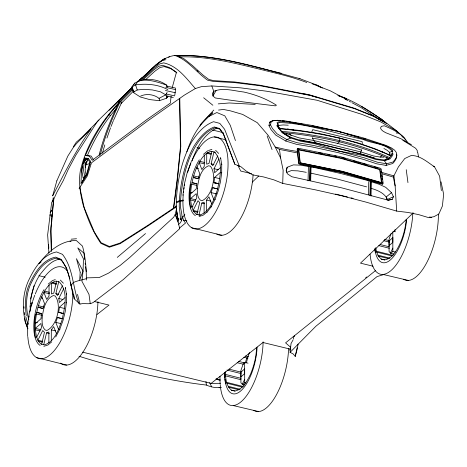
<?xml version="1.0" encoding="UTF-8"?>
<svg xmlns="http://www.w3.org/2000/svg" width="467" height="467" viewBox="0 0 467 467"><rect width="100%" height="100%" fill="white"/><g stroke="black" fill="none" stroke-linecap="round" stroke-linejoin="round"><path stroke-width="0.7" d="M48.591 244.539L48.819 248.286M441.041 181.85L443.65 194.284L442.401 206.04L438.484 214.814L437.824 214.569L434.03 216.659L428.799 217.686L418.724 214.645L408.012 212.45L396.664 211.096L366.373 202.211L341.482 195.714L315.78 189.917L282.716 183.403L273.755 179.818L263.674 176.958L252.46 174.827L246.062 170.975L240.884 166.696L234.831 164.273L223.722 134.414L220.115 129.254L215.089 127.736C202.369 132.809 195.224 145.535 189.859 157.408C184.272 171.126 181.739 185.749 180.542 200.46L180.49 206.683C181.097 212.298 184.512 220.342 178.627 224.364L179.777 228.637L123.352 279.505L93.242 302.476C89.244 305.027 84.334 302.669 79.95 304.099L74.165 298.781C70.196 285.588 69.992 270.411 60.932 259.273L55.602 257.119C42.45 259.798 34.751 272.681 29.485 283.954C24.704 293.866 25.183 305.027 26.222 315.704M35.352 329.825C34.867 318.908 37.109 308.022 41.16 297.911C44.429 291.285 48.113 283.025 55.976 281.081L59.338 281.905C68.737 292.132 64.633 308.097 61.953 320.28C58.544 329.539 54.837 341.698 44.359 344.909L40.997 344.08L38.259 341.138L36.333 336.275L35.352 329.825L40.203 330.969M48.854 342.912L48.889 332.019L46.554 332.86L43.723 344.751M49.053 285.214L49.017 296.101L46.671 299.394L43.91 292.418L49.572 293.755M50.097 215.888L50.103 214.522M51.282 340.776L51.317 329.883L53.664 326.596L56.425 333.572M51.773 221.691L51.784 219.525M51.79 216.635L51.802 214.47M190.6 200.028C190.122 189.117 192.357 178.225 196.409 168.114C199.678 161.489 203.361 153.229 211.224 151.285L214.587 152.114C223.985 162.335 219.887 178.301 217.202 190.483C213.793 199.742 210.086 211.901 199.607 215.112L196.245 214.289L193.507 211.341L191.581 206.478L190.6 200.028L195.451 201.178M204.102 213.115L204.143 202.223L201.802 203.063L198.977 214.954L200.39 215.293M204.307 155.418L204.266 166.31L201.919 169.597L199.158 162.621L204.114 163.794M206.531 210.979L206.566 200.086L208.912 196.8L211.674 203.775M224.528 372.228L224.51 376.951L225.608 383.827M256.5 347.349C256.441 356.654 253.96 365.813 250.446 374.382C247.025 381.078 242.986 389.297 234.948 391.048L231.428 390.184C226.081 385.777 225.438 378.206 225.532 371.726M240.879 376.933L240.896 372.205L244.661 368.889L244.673 373.594L240.908 376.91M392.846 237.633L392.829 242.361L389.064 245.677L389.052 240.972L392.817 237.656M383.892 148.459L386.933 150.164L389.595 152.341L389.583 154.536L388.293 154.904M41.073 261.946L38.959 263.715C47.873 251.865 60.605 240.482 76.284 240.47L82.496 246.127C85.484 257.2 86.413 268.618 86.348 280.048M308.039 180.817L308.407 167.145M310.678 180.735L311.051 167.063M368.416 194.768L368.767 181.815M371.02 196.122L371.411 181.733M309.522 180.688L309.942 166.398L310.38 166.503L309.96 180.793M369.882 195.358L370.278 181.786M370.319 195.463L370.74 181.173L370.302 181.068M282.716 183.403L283.142 170.198L280.644 158.068L279.482 149.411L275.203 147.058L268.116 135.261L257.276 122.681L242.636 114.421L230.5 110.872L223.436 109.459L218.515 110.066M178.166 218.252L178.114 219.7L176.462 211.242L178.196 220.926L175.23 214.295L176.637 208.381M176.298 206.881L148.506 225.549L120.06 243.692L109.325 247.206L100.884 243.348C92.746 231.743 87.475 218.299 83.144 204.908C80.301 193.682 78.462 182.772 80.283 171.15C87.562 138.722 108.683 111.216 132.435 88.753M183.309 200.757L179.421 201.464L176.357 202.83L176.117 207.406L178.627 224.364M82.496 166.129L81.433 170.198L81.013 183.817L86.926 174.892L90.633 161.354L88.263 158.5L84.62 157.992L83.202 163.415M30.215 309.837C29.888 297.234 33.198 285.092 40.08 274.462C45.311 268.111 50.81 260.574 59.507 259.203M396.857 155.575L395.858 158.441L393.045 161.991L386.606 163.783L377.534 162.242L364.406 157.864L339.135 151.127L314.63 143.673L300.497 141.157L290.9 138.034L283.154 132.908L279.184 128.489L277.48 125.909L277.643 123.422L279.324 122.535C307.823 123.492 335.207 133.445 362.917 139.347C372.158 143.789 385.088 143.188 392.239 151.273L392.309 153.818L388.953 158.622L384.259 160.73L375.97 159.504L363.507 155.558L339.135 151.127L312.785 145.319L297.491 142.791L286.756 139.51L276.995 133.784L272.384 128.425L270.533 124.87L271.088 121.94L273.376 120.661L277.573 120.293L285.267 120.93L311.436 125.319L337.997 131.204L363.513 137.975L386.092 145.435L391.539 147.992L394.539 150.111L396.238 152.359C397.972 156.474 395.625 160.636 392.741 163.52L386.063 165.4L376.776 163.841L363.589 159.445L338.388 152.709L312.067 146.924L296.708 144.385L285.751 141.022L275.717 135.074L270.959 129.505L268.969 125.641L269.599 122.237L272.279 120.778L273.376 120.661M176.438 202.234L176.281 202.106C177.133 181.377 181.453 160.584 191.47 142.26C196.951 133.679 203.67 125.296 213.547 121.706L219.799 123.376L224.58 129.236L239.437 166.433M82.49 163.981L84.06 162.639L86.955 158.115L85.385 159.457L82.49 163.981L81.947 171.319L83.149 177.863L84.352 178.347L81.772 182.544L86.483 174.419L89.833 162.58L89.897 161.845L87.726 159.194L85.017 159.13L84.62 157.992M84.06 162.639L83.517 169.976L84.72 176.52L83.149 177.863M53.6 198.358L50.71 231.404L51.306 251.31M279.342 128.705L278.577 127.555L278.77 125.401L277.643 123.422M174.781 95.25L175.551 89.606L175.388 88.018L166.252 85.963M131.939 87.627L97.463 121.303L75.899 155.073L68.188 169.527L63.243 180.647L56.875 192.299L53.845 198.983L50.967 227.727L51.516 251.042M298.074 344.045L297.397 348.359L295.237 356.426L293.188 353.963L290.095 352.334L291.046 343.502L293.159 339.743M171.144 96.103L170.332 103.131L147.123 119.371L92.209 160.292L89.325 156.089L85.397 155.534C93.616 136.539 104.439 118.373 118.927 103.47M35.515 314.069L34.418 322.831L34.389 330.922L35.434 337.787M63.553 313.55L58.731 312.365L59.373 307.245L64.96 302.324M190.764 184.272L189.666 193.034L189.637 201.125L190.682 207.99M218.801 183.753L213.979 182.568L214.622 177.448L220.214 172.527M182.912 195.27L184.412 183.864L187.279 172.381L191.307 161.594M406.191 219.694C405.216 230.319 402.122 240.779 396.687 249.997C393.71 254.276 390.214 258.969 384.732 259.926L381.218 259.062L378.352 256.085L376.332 251.199L375.76 247.615M175.983 207.278L176.17 205.859M52.608 201.715L53.267 197.488M298.611 149.925L298.839 149.469L340.904 157.904L379.98 169.188L381.895 182.69L381.492 182.842L379.706 169.614L340.682 158.342L298.67 149.919M290.042 348.668L289.826 350.501M286.382 171.296L287.152 167.285L293.387 164.88L300.602 165.172L314.834 167.635L341.114 173.59L366.601 180.215L379.017 184.232L385.695 187.314L391.504 192.643L393.424 196.776L392.35 199.269L388.328 200.203L341.64 187.845L291.723 176.719L287.322 173.742L286.154 170.7L287.152 167.285M295.237 356.426L297.088 347.74M172.206 87.673L176.45 72.216L169.498 67.546L162.534 65.281L158.698 66.314L153.468 70.178L142.809 80.015M41.633 344.237L44.458 332.346L42.754 330.513L37.897 340.221L42.853 341.389M56.612 281.233L53.781 293.13L51.446 293.971L51.481 283.078L56.437 284.245M62.438 285.769L57.581 295.477L55.877 293.644L58.702 281.753M196.881 214.441L199.707 202.55L198.002 200.717L193.145 210.424L198.101 211.592M211.86 151.442L209.029 163.333L206.694 164.174L206.729 153.281L210.979 154.285M217.686 155.972L212.829 165.68L211.125 163.847L213.95 151.956L215.369 152.289M32.03 302.178L29.164 313.661L27.664 325.067L27.67 336.228M245.373 363.081L246.658 357.932L247.919 358.242M30.577 298.979L34.044 285.658M382.666 184.121L383.133 183.099L381.358 169.579L380.949 168.675L380.033 168.143L340.776 156.801L298.512 148.331L297.38 148.722L297.146 149.469L298.588 162.907L299.003 163.783L299.977 164.25L342.404 172.761L381.819 184.144L382.666 184.121L382.677 181.967M85.268 167.25L87.726 159.194M99.232 154.583C103.849 136.533 110.697 119.19 118.916 102.495L120.299 101.45C112.08 118.145 105.227 135.488 100.615 153.538L99.232 154.583L99.996 155.394M102.407 153.194L104.812 144.928M299.791 139.878L316.025 142.908L360.238 153.649L361.709 149.732M106.955 138.039L110.516 127.806M297.59 148.413L297.351 149.16L298.798 162.598L299.207 163.479L300.188 163.946L342.644 172.463L382.94 183.829M298.682 149.481L300.281 162.89L342.509 171.366L381.895 182.69M191.873 160.975C196.589 148.144 203.723 134.274 216.647 128.197M386.063 165.4L386.606 163.783L384.259 160.73L390.003 158.932L392.484 155.587L393.103 153.929M391.048 233.576L389.046 239.291L389.081 251.585L390.786 253.336L394.171 254.136M58.538 329.358L55.777 322.382L57.505 317.531L62.455 318.698M213.787 199.561L211.026 192.585L212.754 187.734L217.71 188.901M214.937 199.654L218.182 190.974L220.482 181.727L221.691 172.545L221.691 172.965L221.726 164.057L221.72 164.723L220.599 157.712L220.751 158.57M311.495 132.651L312.68 129.645L362.188 141.676L362.281 144.332M111.053 126.464L113.195 121.081M186.853 151.775C191.978 136.276 199.905 123.002 212.689 112.734L200.145 124.934M300.118 162.814L342.258 171.529M113.493 120.416L121.893 101.94M167.414 86.926L166.491 85.052C156.305 81.573 137.45 74.755 131.484 87.878L133.644 92.694L140.287 96.973L149.627 99.57L159.305 100.709L159.714 99.81L159.008 98.368C154.215 94.369 146.299 93.394 140.701 96.068M159.305 100.709L166.556 98.222L167.7 96.196M85.397 155.534L87.323 155.604C94.702 138.588 104.135 122.231 116.569 108.391M134.805 82.916L133.562 84.976M133.644 92.694L134.058 91.789L137.245 89.973L143.959 89.302L152.4 89.944L160.315 91.742L165.738 94.819L166.964 97.317M36.7 337.192L41.557 327.484L40.944 323.473L35.358 328.389L41.02 329.731M64.977 297.596L59.391 302.517L58.778 298.501L63.635 288.799M191.949 207.395L196.805 197.687L196.193 193.677L190.606 198.598L195.562 199.765M220.226 167.799L214.639 172.72L214.026 168.71L218.889 159.002M242.262 384.201L244.69 379.356M390.424 252.962L392.846 248.123M55.725 336.97L59.881 329.077L59.688 329.445L62.934 320.765L65.234 311.524L66.442 302.342L66.442 302.762L66.472 293.854L66.472 294.519L65.351 287.509L65.503 288.367M210.973 207.173L215.129 199.286M85.578 176.088L86.483 174.419M199.899 126.137L201.283 123.627L213.787 110.066M167.104 92.384L165.738 94.819L159.008 98.368M216.081 90.621L212.94 95.974L215.293 97.971C235.269 101.041 255.291 103.429 275.326 105.857L276.446 105.227C266.645 98.893 255.052 94.497 243.663 91.993C233.798 90.902 223.378 87.317 213.769 91.316L212.31 93.558L212.94 95.974L213.769 91.316L211.802 85.946L201.347 86.675L195.358 88.543L184.383 95.11L147.665 120.924L91.444 162.872L87.282 176.053L79.501 187.921M396.664 211.096L395.146 185.901L393.284 177.075L398.386 166.923L404.761 158.529L411.392 155.441C420.37 155.593 427.416 162.16 434.508 166.824L439.64 176.211L441.356 190.641M53.845 198.983L51.633 202.585L47.64 234.872L48.924 253.067M87.125 160.759L85.636 163.146L85.181 170.151L86.15 175.318M137.987 81.1L135.576 84.877L131.904 86.979L134.058 91.789M73.313 146.784L76.314 142.161L81.602 137.654L99.01 120.037M79.086 188.627L79.857 187.436M166.556 98.222L168.021 95.974M285.751 141.022L286.756 139.51L290.9 138.034L282.161 132.716L276.686 125.629M299.003 163.783L299.207 163.479M70.902 285.751L73.097 282.646C77.341 280.591 81.766 280.124 86.179 278.7L86.973 277.859L99.208 277.544L108.461 273.172L120.007 265.554L129.715 257.521L173.695 217.202L175.23 214.295L177.874 222.216M131.484 87.878L132.727 86.138M207.004 212.275L211.282 206.589M181.78 218.439L184.839 214.446M74.165 298.781L74.545 298.285M52.421 209.654L50.132 212.38L52.532 209.625M52.771 201.855L53.705 200.798M290.095 352.334L315.844 326.293L377.05 276.587L384.37 274.368M119.902 102.454L132.394 89.909M120.965 103.656L133.568 91.001M109.12 110.323L132.033 87.598M379.764 169.649L380.138 169.282M138.069 81.649C149.568 72.157 159.107 57.645 174.816 55.445C217.651 54.254 259.039 67.873 299.995 78.684M118.151 101.076L132.068 87.557M252.338 182.06L258.665 176.041M413.167 212.964L360.477 263.154L373.075 266.219M140.812 80.709L154.501 67.96L159.696 63.932L163.672 62.864C177.641 65.946 186.386 78.45 195.358 88.543M156.019 65.006L164.968 58.328L156.019 65.006L139.598 80.155L147.578 72.922M145.593 79.67L154.735 71.311L159.994 67.505L164.238 66.588L171.301 68.882L176.865 72.899M148.64 71.959L158.751 62.794M248.03 363.157L244.644 362.357L243.336 363.542L240.89 370.524L240.919 382.817L242.63 384.574L244.626 385.041M242.63 384.574L244.696 382.701L244.644 362.357M390.786 253.336L392.852 251.468L392.8 231.784M35.375 323.66L40.962 318.745L41.604 313.62L36.782 312.435L41.738 313.608M190.624 193.869L196.21 188.948L196.852 183.829L192.036 182.644L196.986 183.811M312.557 138.226L318.967 139.242L337.513 143.392L339.316 141.857L339.725 140.73L339.731 138.401L339.328 137.975L320.782 133.825L299.633 130.451L278.624 128.262M386.18 158.447L387.242 157.542M117.264 257.399L145.506 233.576M203.449 154.32L207.751 150.748M48.2 284.117L52.502 280.544L55.264 279.628M179.386 228.153L185.527 223.039L183.403 220.115L182.504 216.63M207.004 212.036L203.238 215.159L199.094 216.536M51.749 341.832L47.99 344.955L43.845 346.333M391.504 192.643L386.203 196.951L386.857 199.771M365.62 277.871L366.758 276.954M375.702 270.446L285.576 342.854L290.492 347.133M97.031 314.513L108.992 305.074L94.293 301.501M82.571 352.147L211.125 383.389L262.974 342.498L290.964 349.304M285.67 133.323L299.125 137.888L313.538 140.468L337.238 146.136L360.763 151.95L373.518 155.966L380.22 157.075L381.942 155.75M168.64 57.301L169.737 56.519M176.333 206.233L173.759 207.961L177.553 178.54L180.782 146.533L179.777 98.344M276.913 122.839L278.35 121.928L281.834 121.537L288.962 122.156L337.997 131.204L384.534 145.383L389.641 147.741L392.052 149.563L392.916 151.034M69.968 241.672L71.159 240.925M180.566 218.778L180.069 219.035L181.774 220.43L180.566 218.778L179.24 206.361L179.357 200.775C180.682 181.71 184.751 162.609 194.202 145.827C199.251 138.028 205.311 130.322 214.289 126.954L219.49 128.495L223.267 133.755L234.831 164.273M268.969 125.641L270.533 124.87M208.731 116.522L216.863 112.518L224.814 115.857L230.289 125.325L235.438 140.59M393.424 196.776L387.522 199.38C384.44 192.865 377.19 190.11 370.699 188.189M176.281 202.106L179.357 200.775L183.245 200.074M389.595 152.341L392.239 151.273M286.773 172.381L291.268 170.618L297.841 170.869L306.27 172.323M208.44 150.52L211.895 149.37M392.309 153.818L387.709 154.53M388.953 158.622L383.921 159.959L375.853 158.751L363.46 154.822L339.13 148.792L314.589 142.943L300.526 140.444L291.163 137.415L283.154 132.908M161.617 60.757L165.896 59.659M387.692 200.325L392.35 199.269M78.964 356.257C120.539 369.128 163.065 379.998 206.361 385.059C210.874 387.079 216.157 388.229 221.049 387.312M269.599 122.237L271.088 121.94M88.263 158.5L85.017 159.13L85.251 160.531M278.77 125.401L283.177 124.946L288.238 125.209M218.235 103.872L229.315 102.974L255.215 104.404M219.058 387.733L221.154 387.487M143.83 79.653C151.682 78.614 160.029 80.4 166.491 85.052L167.239 86.885M297.38 148.722L298.302 148.64M71.159 239.186L76.524 238.736M272.279 120.778L276.727 120.428L280.258 120.72M211.125 383.389L220.371 383.308M89.833 162.58L90.557 162.58M179.223 56.869C206.467 56.022 233.138 62.771 259.418 69.122C275.302 73.161 291.466 76.535 306.772 82.513M380.22 157.075L383.973 157.216M84.72 176.52L85.835 176.579M211.802 85.946L240.528 87.837L266.68 91.223L317.14 100.271L361.802 114.345L380.803 121.928L396.576 130.859L404.083 137.572L407.691 142.423M282.377 120.9L284.496 121.076M278.746 128.699C317.245 132.021 355.907 139.697 391.148 155.972M281.56 131.315C318.646 134.659 355.842 142.219 389.852 157.741M282.231 132.517C318.319 135.897 354.494 143.241 387.709 158.079M87.323 155.604L91.071 156.007L93.733 160.041M300.941 93.435L307.42 94.451L313.684 96.354M286.615 121.432L288.028 121.671M289.447 121.905L290.859 122.144M292.272 122.383L293.685 122.617M295.097 122.856L296.516 123.095M297.928 123.329L299.341 123.568M300.754 123.802L302.167 124.041M297.812 153.013L279.482 149.411M297.444 151.501L286.09 149.551L275.203 147.058L280.644 158.068M310.479 173.047L337.91 179.217L366.618 186.87M287.479 128.968L293.772 130.1M318.716 152.732L322.236 153.433M327.863 154.565L329.27 154.846M334.903 155.972L336.31 156.258M312.044 125.769L314.834 126.388M316.229 126.697L319.019 127.31M320.415 127.619L323.205 128.238M324.6 128.542L327.39 129.161M328.786 129.47L331.576 130.083M332.971 130.392L335.761 131.011M165.715 87.387L175.551 89.606M165.429 90.493L175.265 92.711M166.229 93.99L174.664 95.887M166.287 95.904L173.315 97.486M207.465 152.633L211.627 153.614M211.125 163.847L213.944 164.512M199.794 161.343L204.651 162.493M214.026 168.71L218.276 169.708M196.409 168.114L198.487 168.605M214.622 177.448L219.578 178.622M193.636 175.913L199.175 177.221M198.218 178.651L193.262 177.478L198.084 178.663L199.812 173.812L197.045 166.836M213.979 182.568L218.935 183.741M214.341 182.982L215.754 183.315M393.477 231.282L395.508 231.766M191.663 184.208L196.514 185.352M211.026 192.585L216.688 193.928M190.629 192.433L192.013 192.76M206.566 200.086L210.815 201.09M201.802 203.063L204.634 203.735M392.852 251.468L395.567 252.11M191.581 206.478L192.97 206.805M193.507 211.341L197.669 212.322M196.245 214.289L197.634 214.616M382.958 274.421L408.421 280.433M52.216 282.43L56.379 283.411M55.877 293.644L58.69 294.309M44.546 291.139L49.397 292.289M58.778 298.501L63.027 299.505M41.16 297.911L42.544 298.238M59.373 307.245L64.329 308.418M38.382 305.71L43.927 307.017M42.97 308.442L38.014 307.274L42.83 308.459L44.558 303.603L41.796 296.633M58.731 312.365L63.687 313.538M61.206 313.275L62.613 313.608M36.414 314.005L41.96 315.313M55.777 322.382L60.733 323.555M35.375 322.23L37.459 322.72M51.317 329.883L55.567 330.887M46.554 332.86L49.385 333.526M244.696 382.701L246.051 383.022M38.259 341.138L42.421 342.118M233.173 405.543L258.63 411.555M212.87 130.1L223.314 132.64M197.016 147.642L199.806 148.319M251.66 173.706L240.715 171.045L237.866 165.359M335.469 194.079L347.477 196.998M351.009 197.856L353.128 198.37M429.593 216.957L431.642 217.453M183.403 220.115L186.899 220.967M58.282 258.975L61.095 259.658M38.895 275.658L45.217 277.194M30.875 303.527L32.276 303.865M216.11 378.795L220.255 379.799M281.216 73.255C246.967 65.211 212.625 54.382 177.051 55.596L183.77 58.603L192.305 65.421L202.958 75.035L208.842 79.46L213.711 80.639L234.113 81.918L259.728 85.187L310.111 95.029L353.828 108.058L372.503 115.553L385.012 122.278L379.572 117.964L361.814 106.616M212.754 187.734L217.575 188.919M244.072 362.877L244.644 363.017M57.505 317.531L62.321 318.716M231.428 390.184L234.948 391.048M214.271 136.93L226.139 139.896M384.469 239.431L389.39 240.663M383.798 240.698L389.449 242.11M380.255 244.545L389.431 246.839M378.819 245.619L389.361 248.257M376.332 251.199L393.202 255.42M376.717 252.122L392.251 256.009M377.972 255.163L389.974 258.163M378.352 256.085L388.894 258.724M381.218 259.062L384.732 259.938M191.633 227.733L221.86 235.269M245.554 356L248.368 356.7M243.832 357.226L247.317 358.096M238.31 361.318L244.667 362.906M237.172 362.69L243.494 364.272M229.058 369.146L241.007 372.135M226.95 370.057L241.071 373.588M225.52 374.429L241.06 378.317M225.52 375.865L240.984 379.729M226.548 382.327L243.418 386.542M226.927 383.249L242.461 387.131M228.182 386.285L240.184 389.291M228.561 387.207L239.11 389.846M36.385 357.529L66.612 365.06M393.284 177.075L382.029 173.771M339.328 137.975L357.226 142.68L375.153 148.81L391.031 155.616M337.513 143.392L355.41 148.103L361.458 150.176M337.156 131.32L339.223 131.869M340.595 132.231L342.655 132.78M346.094 133.696L351.593 135.161M352.97 135.529L355.031 136.078M356.409 136.44L358.469 136.989M341.937 157.507L345.44 158.523M353.145 160.747L356.648 161.757M358.049 162.166L360.15 162.773M362.952 163.578L366.455 164.594M374.16 166.818L377.657 167.828M342.959 171.728L381.44 182.842M216.017 379.128L220.097 380.354M315.073 96.78L317.157 97.416M360.238 153.649L374.803 158.109M380.663 151.425L383.378 152.277M381.621 172.376L393.961 175.919L395.146 185.901M363.279 138.314L365.328 138.991M381.737 144.414L385.158 145.546M338.511 95.852L346.479 98.543M337.781 95.28C359.485 102.985 378.614 116.697 396.576 130.859L398.514 132.955M299.067 78.392L317.437 85.315L322.388 88.047M312.137 83.786L330.327 90.843L346.59 99.506M277.48 125.909L278.577 127.555L280.947 128.565M174.816 55.445C188.131 59.986 196.321 72.379 207.587 80.172L213.331 81.421L234.883 82.63L260.493 85.817L310.876 95.601L354.727 108.718L373.501 116.318L386.816 123.732L380.716 118.606M90.166 164.238L89.092 163.759L85.963 164.746L85.607 162.639M433.207 166.199L434.508 166.824M167.851 89.641C158.109 84.352 146.428 83.4 135.576 84.877L137.245 89.973M396.232 132.873L397.318 133.434M344.862 98.969L348.055 100.662M349.334 101.333L350.612 102.01M351.884 102.687L360.822 107.422L380.29 120.112M411.415 144.7L400.838 138.681L385.579 132.651L382.998 131.122L381.311 129.628L380.512 128.034L381.346 126.347L384.323 125.769C392.21 129.266 400.774 132.891 405.823 140.158M108.992 114.648L110.451 115.448M316.433 84.982L320.14 87.055M402.799 140.275L415.63 148.255L417.206 150.432L417.34 152.265M278.577 127.555L280.2 128.676M203.647 97.761L212.87 105.256M282.605 132.278L284.187 133.655M197.086 70.435L198.16 71.398M316.025 142.908L313.538 140.468L312.283 137.619M215.608 150.281L218.626 153.421M60.36 280.077L63.378 283.218M289.715 133.871L291.157 135.43M401.573 135.704L403.418 137.783M66.507 267.865L61.463 260.265L56.233 258.152C43.303 260.773 35.702 273.423 30.513 284.502C25.574 295.506 25.627 308.308 28.808 319.79M209.636 382.596L211.621 386.816M27.88 328.821L24.979 321.109L24.774 318.237M27.816 328.756C21.768 313.941 21.826 296.428 28.061 281.659C33.799 269.255 42.077 254.929 56.548 251.929L62.455 254.328C73.348 268.327 72.613 287.17 78.76 303.27M267.153 135.897L272.039 149.598M66.717 268.548L69.881 278.834M71.328 286.44L73.021 292.459M73.401 293.796L74.527 297.812M25.773 316.673L27.833 324.04M418.543 156.883L417.743 152.499M77.493 294.368L79.95 304.099M79.845 187.658L84.165 207.622L94.299 231.93L101.053 242.682L109.436 246.512L120.124 243.021L148.5 224.931L173.444 208.177L177.232 178.82L180.466 146.79L179.462 98.566M30.051 306.013L30.478 308.132M396.279 154.209L396.524 155.458M70.54 282.29L71.194 285.746M294.257 335.347L294.514 336.73M176.263 208.41L177.915 218.486M374.732 248.578L375.392 252.705M90.265 303.766L89.004 294.397L81.923 281.268L83.038 271.129L83.476 258.881L77.773 247.884L83.926 253.096L84.737 259.559M406.243 169.702L407.96 182.632M381.276 171.296L381.463 172.72M381.743 174.856L382.024 176.987M382.21 178.412L382.397 179.836M85.187 263.149L85.368 264.585M85.636 266.739L86.267 271.765M293.282 336.684L293.539 338.855M298.682 150.689L300.001 162.989M205.976 381.446L206.361 385.059M178.843 200.997L178.914 201.691M23.945 306.761L24.045 308.197M24.36 312.499L24.512 314.653M394.615 231.579A26.035 10.572 -76.7 0 1 395.059 229.577M246.459 362.812A26.035 10.572 -76.7 0 1 249.501 352.492M406.599 220.138A35.445 14.395 -76.7 0 1 390.955 259.407A35.445 14.395 -76.7 0 1 374.925 249.396M412.846 212.818A47.196 19.165 -76.7 0 1 392.163 269.471A47.196 19.165 -76.7 0 1 370.062 254.176M438.385 213.95A47.196 19.165 -76.7 0 1 426.54 263.038A47.196 19.165 -76.7 0 1 403.564 279.243M40.133 345.422A34.435 14.635 -76 0 1 44.044 289.639M35.282 293.976A47.196 20.058 -76 0 1 67.423 271.07M72.782 291.274A47.196 20.058 -76 0 1 52.316 352.754A47.196 20.058 -76 0 1 27.845 336.83M27.991 324.501A47.196 20.058 -76 0 1 28.113 323.123M28.837 317.507A47.196 20.058 -76 0 1 29.065 316.095M29.87 311.868A47.196 20.058 -76 0 1 30.857 307.613M31.225 306.2A47.196 20.058 -76 0 1 32.427 302.032M32.637 301.349A47.196 20.058 -76 0 1 34.762 295.284M97.942 301.676A47.196 20.058 -76 0 1 84.305 350.034A47.196 20.058 -76 0 1 60.517 363.116M257.083 347.115A35.445 14.395 -76.7 0 1 255.852 358.177M255.723 358.872A35.445 14.395 -76.7 0 1 238.952 392.286A35.445 14.395 -76.7 0 1 224.966 379.052M224.837 377.54A35.445 14.395 -76.7 0 1 224.72 372.847M263.125 341.826A47.196 19.165 -76.7 0 1 242.688 400.283A47.196 19.165 -76.7 0 1 220.208 384.528M220.155 383.751A47.196 19.165 -76.7 0 1 220.021 376.326M288.571 348.54A47.196 19.165 -76.7 0 1 275.956 395.619A47.196 19.165 -76.7 0 1 253.774 410.365M195.381 215.626A34.435 14.635 -76 0 1 199.292 159.842M191.867 161.01A47.196 20.058 -76 0 1 226.489 149.86A47.196 20.058 -76 0 1 207.838 222.677A47.196 20.058 -76 0 1 183.239 194.704M183.438 192.637A47.196 20.058 -76 0 1 183.595 191.242M183.875 189.129A47.196 20.058 -76 0 1 184.086 187.711M184.436 185.592A47.196 20.058 -76 0 1 184.693 184.191M187.676 172.235A47.196 20.058 -76 0 1 190.793 163.532M253.085 174.711A47.196 20.058 -76 0 1 239.478 220.366A47.196 20.058 -76 0 1 216.776 234.02M42.083 318.039C42.048 322.107 41.82 327.052 45.159 329.982L46.992 330.438C57.114 325.651 61.988 304.858 55.182 296.002L53.343 295.553C44.984 299.09 43.238 309.989 42.083 318.039M197.337 188.248C197.296 192.311 197.068 197.255 200.407 200.185L202.24 200.641C212.368 195.854 217.243 175.061 210.43 166.211L208.591 165.756C200.232 169.293 198.493 180.192 197.337 188.248M80.19 272.22L79.699 280.107L83.038 271.129L76.43 258.654L80.19 272.22M56.822 180.863L52.648 195.942C64.475 173.076 76.08 149.965 91.065 128.857L76.419 143.667L73.126 147.741L67.838 156.095L56.822 180.863M142.377 77.54L138.752 81.06L142.377 77.54"/></g></svg>
